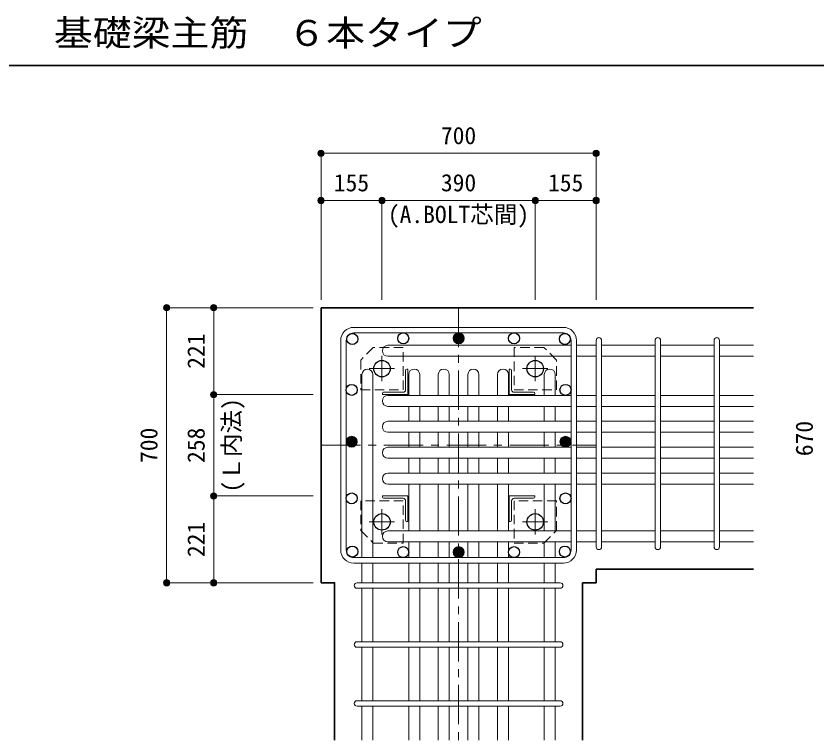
# Model space of a CAD drawing. Units: millimetres at full size, sheet at 1:20; some dimension numbers follow another scale. Extents: x -3982 to 3969, y -2797 to 2801.
# Drawn here: x -648 to 1388, y -1865 to -22 of the extents above; entities that cross this region are included whole.
import ezdxf
from ezdxf.enums import TextEntityAlignment as Align

# ---------------------------------------------------------------- set-up
doc = ezdxf.new("R2010")
doc.units = ezdxf.units.MM
doc.header["$LTSCALE"] = 20
doc.header["$PDMODE"] = 32
doc.header["$PDSIZE"] = 12
doc.linetypes.add('CHAIN1', pattern=[8, 5, -1, 1, -1])
doc.linetypes.add('DASHED1', pattern=[1.8, 1.2, -0.6])
for name, color, linetype, lineweight in [('6-1_躯体線', 2, 'Continuous', 35), ('6-2_A.Bolt_', 4, 'Continuous', 9), ('6-3_柱型主筋', 4, 'Continuous', 9), ('6-4_フープ', 7, 'Continuous', 18), ('6-5_梁主筋', 7, 'Continuous', 18), ('6-6_S.T.P.', 7, 'Continuous', 18), ('6-7_文字', 7, 'Continuous', 18), ('6-9', 4, 'DASHED1', 9), ('6-D_寸法', 4, 'Continuous', 9), ('F-0_枠', 6, 'Continuous', 40)]:
    doc.layers.add(name, color=color, linetype=linetype, lineweight=lineweight)
doc.styles.add('ＭＳ ゴシック', font='')
doc.styles.get('ＭＳ ゴシック').set_extended_font_data('MS Gothic')

msp = doc.modelspace()

# ---------------------------------------------------------------- linework, layer by layer
at = {"layer": '6-1_躯体線'}
for p, q in [((1228.29, -764.67), (128.29, -764.67)), ((128.29, -1464.67), (128.29, -764.67)), ((1228.29, -1430.17), (828.29, -1430.17)), ((828.29, -1464.67), (828.29, -1430.17)), ((793.79, -1864.67), (793.79, -1464.67)), ((828.29, -1464.67), (793.79, -1464.67))]:
    msp.add_line(p, q, dxfattribs=at)
msp.add_lwpolyline([(162.79, -1864.67), (162.79, -1464.67), (128.29, -1464.67)], dxfattribs=at)
at = {"layer": '6-2_A.Bolt_', "linetype": 'CHAIN1'}
for p, q in [((283.29, -951.87), (283.29, -887.37)), ((673.29, -951.87), (673.29, -887.37)), ((315.49, -919.67), (250.99, -919.67)), ((641.09, -919.67), (705.59, -919.67)), ((283.29, -1277.47), (283.29, -1341.97)), ((673.29, -1277.47), (673.29, -1341.97)), ((315.49, -1309.67), (250.99, -1309.67)), ((641.09, -1309.67), (705.59, -1309.67))]:
    msp.add_line(p, q, dxfattribs=at)
at = {"layer": '6-2_A.Bolt_'}
for p, q in [((343.29, -923.67), (343.29, -973.67)), ((349.29, -920.67), (346.29, -920.67)), ((349.29, -920.67), (349.29, -985.67)), ((607.29, -920.67), (610.29, -920.67)), ((607.29, -920.67), (607.29, -985.67)), ((613.29, -923.67), (613.29, -973.67)), ((284.29, -985.67), (284.29, -982.67)), ((284.29, -985.67), (349.29, -985.67)), ((287.29, -979.67), (337.29, -979.67)), ((672.29, -985.67), (607.29, -985.67)), ((669.29, -979.67), (619.29, -979.67)), ((672.29, -985.67), (672.29, -982.67)), ((284.29, -1243.67), (349.29, -1243.67)), ((284.29, -1243.67), (284.29, -1246.67)), ((287.29, -1249.67), (337.29, -1249.67)), ((343.29, -1305.67), (343.29, -1255.67)), ((349.29, -1308.67), (349.29, -1243.67)), ((672.29, -1243.67), (607.29, -1243.67)), ((607.29, -1308.67), (607.29, -1243.67)), ((613.29, -1305.67), (613.29, -1255.67)), ((669.29, -1249.67), (619.29, -1249.67)), ((672.29, -1243.67), (672.29, -1246.67)), ((349.29, -1308.67), (346.29, -1308.67)), ((607.29, -1308.67), (610.29, -1308.67))]:
    msp.add_line(p, q, dxfattribs=at)
at = {"layer": '6-2_A.Bolt_', "color": 3, "lineweight": 25}
for centre in [(283.29, -919.67), (673.29, -919.67), (283.29, -1309.67), (673.29, -1309.67)]:
    msp.add_circle(centre, 21, dxfattribs=at)
at = {"layer": '6-2_A.Bolt_'}
for centre, radius, start, end in [((346.29, -923.67), 3, 90, 180), ((610.29, -923.67), 3, 0, 90), ((337.29, -973.67), 6, 270, 0), ((619.29, -973.67), 6, 180, 270), ((287.29, -982.67), 3, 90, 180), ((669.29, -982.67), 3, 0, 90), ((287.29, -1246.67), 3, 180, 270), ((337.29, -1255.67), 6, 0, 90), ((619.29, -1255.67), 6, 90, 180), ((669.29, -1246.67), 3, 270, 0), ((346.29, -1305.67), 3, 180, 270), ((610.29, -1305.67), 3, 270, 0)]:
    msp.add_arc(centre, radius, start, end, dxfattribs=at)
at = {"layer": '6-3_柱型主筋', "color": 3, "lineweight": 25}
for centre in [(207.9, -844.28), (337.29, -842.67), (619.29, -842.67), (748.68, -844.28), (206.29, -973.67), (750.29, -973.67), (206.29, -1249.87), (750.29, -1249.87), (207.9, -1385.06), (337.29, -1386.67), (619.29, -1386.67), (748.68, -1385.06)]:
    msp.add_circle(centre, 14, dxfattribs=at)
at = {"layer": '6-3_柱型主筋'}
for centre, radius in [((478.29, -842.67), 14), ((478.29, -842.67), 12.5), ((478.29, -842.67), 11), ((478.29, -842.67), 9.5), ((478.29, -842.67), 8), ((478.29, -842.67), 6.5), ((478.29, -842.67), 5), ((478.29, -842.67), 3.5), ((478.29, -842.67), 2), ((478.29, -842.67), 0.5), ((206.29, -1105.67), 14), ((206.29, -1105.67), 12.5), ((206.29, -1105.67), 11), ((206.29, -1105.67), 9.5), ((206.29, -1105.67), 8), ((206.29, -1105.67), 6.5), ((750.29, -1105.67), 14), ((750.29, -1105.67), 12.5), ((750.29, -1105.67), 11), ((750.29, -1105.67), 9.5), ((750.29, -1105.67), 8), ((750.29, -1105.67), 6.5), ((206.29, -1105.67), 5), ((206.29, -1105.67), 3.5), ((206.29, -1105.67), 2), ((206.29, -1105.67), 0.5), ((750.29, -1105.67), 5), ((750.29, -1105.67), 3.5), ((750.29, -1105.67), 2), ((750.29, -1105.67), 0.5), ((478.29, -1386.67), 14), ((478.29, -1386.67), 12.5), ((478.29, -1386.67), 11), ((478.29, -1386.67), 9.5), ((478.29, -1386.67), 8), ((478.29, -1386.67), 6.5), ((478.29, -1386.67), 5), ((478.29, -1386.67), 3.5), ((478.29, -1386.67), 2), ((478.29, -1386.67), 0.5)]:
    msp.add_circle(centre, radius, dxfattribs=at)
at = {"layer": '6-4_フープ'}
for p, q in [((744.79, -814.67), (211.79, -814.67)), ((744.79, -828.67), (211.79, -828.67)), ((178.29, -1381.17), (178.29, -848.17)), ((192.29, -1381.17), (192.29, -848.17)), ((764.29, -1381.17), (764.29, -848.17)), ((778.29, -1381.17), (778.29, -848.17)), ((744.79, -1400.67), (211.79, -1400.67)), ((744.79, -1414.67), (211.79, -1414.67))]:
    msp.add_line(p, q, dxfattribs=at)
for centre, radius, start, end in [((211.79, -848.17), 33.5, 90, 180), ((211.79, -848.17), 19.5, 90, 180), ((744.79, -848.17), 33.5, 0, 90), ((744.79, -848.17), 19.5, 0, 90), ((211.79, -1381.17), 33.5, 180, 270), ((211.79, -1381.17), 19.5, 180, 270), ((744.79, -1381.17), 19.5, 270, 0), ((744.79, -1381.17), 33.5, 270, 0)]:
    msp.add_arc(centre, radius, start, end, dxfattribs=at)
at = {"layer": '6-5_梁主筋'}
for p, q in [((298.29, -860.31), (764.29, -860.31)), ((828.29, -860.31), (778.29, -860.31)), ((978.29, -860.31), (842.29, -860.31)), ((1128.29, -860.31), (992.29, -860.31)), ((1228.29, -860.31), (1142.29, -860.31)), ((298.29, -888.31), (764.29, -888.31)), ((828.29, -888.31), (778.29, -888.31)), ((978.29, -888.31), (842.29, -888.31)), ((1128.29, -888.31), (992.29, -888.31)), ((1228.29, -888.31), (1142.29, -888.31)), ((232.29, -934.76), (232.29, -1400.67)), ((260.29, -934.76), (260.29, -1400.67)), ((351.29, -934.67), (351.29, -987.67)), ((379.29, -934.67), (379.29, -987.67)), ((426.62, -934.67), (426.62, -987.67)), ((454.62, -934.67), (454.62, -987.67)), ((501.96, -934.67), (501.96, -987.67)), ((529.96, -934.67), (529.96, -987.67)), ((577.29, -934.67), (577.29, -987.67)), ((605.29, -934.67), (605.29, -987.67)), ((696.29, -934.67), (696.29, -987.67)), ((724.29, -934.67), (724.29, -987.67)), ((298.29, -987.67), (764.29, -987.67)), ((828.29, -987.67), (778.29, -987.67)), ((978.29, -987.67), (842.29, -987.67)), ((1128.29, -987.67), (992.29, -987.67)), ((1228.29, -987.67), (1142.29, -987.67)), ((298.29, -1015.67), (764.29, -1015.67)), ((351.29, -1015.67), (351.29, -1053.67)), ((379.29, -1015.67), (379.29, -1053.67)), ((426.62, -1015.67), (426.62, -1053.67)), ((454.62, -1015.67), (454.62, -1053.67)), ((501.96, -1015.67), (501.96, -1053.67)), ((529.96, -1015.67), (529.96, -1053.67)), ((577.29, -1015.67), (577.29, -1053.67)), ((605.29, -1015.67), (605.29, -1053.67)), ((696.29, -1015.67), (696.29, -1053.67)), ((724.29, -1015.67), (724.29, -1053.67)), ((828.29, -1015.67), (778.29, -1015.67)), ((978.29, -1015.67), (842.29, -1015.67)), ((1128.29, -1015.67), (992.29, -1015.67)), ((1228.29, -1015.67), (1142.29, -1015.67)), ((298.29, -1053.67), (764.29, -1053.67)), ((828.29, -1053.67), (778.29, -1053.67)), ((978.29, -1053.67), (842.29, -1053.67)), ((1128.29, -1053.67), (992.29, -1053.67)), ((1228.29, -1053.67), (1142.29, -1053.67)), ((298.29, -1081.67), (764.29, -1081.67)), ((351.29, -1081.67), (351.29, -1119.67)), ((379.29, -1081.67), (379.29, -1119.67)), ((426.62, -1081.67), (426.62, -1119.67)), ((454.62, -1081.67), (454.62, -1119.67)), ((501.96, -1081.67), (501.96, -1119.67)), ((529.96, -1081.67), (529.96, -1119.67)), ((577.29, -1081.67), (577.29, -1119.67)), ((605.29, -1081.67), (605.29, -1119.67)), ((696.29, -1081.67), (696.29, -1119.67)), ((724.29, -1081.67), (724.29, -1119.67)), ((828.29, -1081.67), (778.29, -1081.67)), ((978.29, -1081.67), (842.29, -1081.67)), ((1128.29, -1081.67), (992.29, -1081.67)), ((1228.29, -1081.67), (1142.29, -1081.67)), ((298.29, -1119.67), (764.29, -1119.67)), ((828.29, -1119.67), (778.29, -1119.67)), ((978.29, -1119.67), (842.29, -1119.67)), ((1128.29, -1119.67), (992.29, -1119.67)), ((1228.29, -1119.67), (1142.29, -1119.67)), ((298.29, -1147.67), (764.29, -1147.67)), ((351.29, -1147.67), (351.29, -1185.67)), ((379.29, -1147.67), (379.29, -1185.67)), ((426.62, -1147.67), (426.62, -1185.67)), ((454.62, -1147.67), (454.62, -1185.67)), ((501.96, -1147.67), (501.96, -1185.67)), ((529.96, -1147.67), (529.96, -1185.67)), ((577.29, -1147.67), (577.29, -1185.67)), ((605.29, -1147.67), (605.29, -1185.67)), ((696.29, -1147.67), (696.29, -1185.67)), ((724.29, -1147.67), (724.29, -1185.67)), ((828.29, -1147.67), (778.29, -1147.67)), ((978.29, -1147.67), (842.29, -1147.67)), ((1128.29, -1147.67), (992.29, -1147.67)), ((1228.29, -1147.67), (1142.29, -1147.67)), ((298.29, -1185.67), (764.29, -1185.67)), ((828.29, -1185.67), (778.29, -1185.67)), ((978.29, -1185.67), (842.29, -1185.67)), ((1128.29, -1185.67), (992.29, -1185.67)), ((1228.29, -1185.67), (1142.29, -1185.67)), ((298.29, -1213.67), (764.29, -1213.67)), ((351.29, -1213.67), (351.29, -1332.67)), ((379.29, -1213.67), (379.29, -1332.67)), ((426.62, -1213.67), (426.62, -1332.67)), ((454.62, -1213.67), (454.62, -1332.67)), ((501.96, -1213.67), (501.96, -1332.67)), ((529.96, -1213.67), (529.96, -1332.67)), ((577.29, -1213.67), (577.29, -1332.67)), ((605.29, -1213.67), (605.29, -1332.67)), ((696.29, -1213.67), (696.29, -1332.67)), ((724.29, -1213.67), (724.29, -1332.67)), ((828.29, -1213.67), (778.29, -1213.67)), ((978.29, -1213.67), (842.29, -1213.67)), ((1128.29, -1213.67), (992.29, -1213.67)), ((1228.29, -1213.67), (1142.29, -1213.67)), ((298.29, -1332.67), (764.29, -1332.67)), ((828.29, -1332.67), (778.29, -1332.67)), ((978.29, -1332.67), (842.29, -1332.67)), ((1128.29, -1332.67), (992.29, -1332.67)), ((1228.29, -1332.67), (1142.29, -1332.67)), ((298.29, -1360.67), (764.29, -1360.67)), ((351.29, -1360.67), (351.29, -1400.67)), ((379.29, -1360.67), (379.29, -1400.67)), ((426.62, -1360.67), (426.62, -1400.67)), ((454.62, -1360.67), (454.62, -1400.67)), ((501.96, -1360.67), (501.96, -1400.67)), ((529.96, -1360.67), (529.96, -1400.67)), ((577.29, -1360.67), (577.29, -1400.67)), ((605.29, -1360.67), (605.29, -1400.67)), ((696.29, -1360.67), (696.29, -1400.67)), ((724.29, -1360.67), (724.29, -1400.67)), ((828.29, -1360.67), (778.29, -1360.67)), ((978.29, -1360.67), (842.29, -1360.67)), ((1128.29, -1360.67), (992.29, -1360.67)), ((1228.29, -1360.67), (1142.29, -1360.67)), ((232.29, -1414.67), (232.29, -1464.67)), ((260.29, -1414.67), (260.29, -1464.67)), ((351.29, -1414.67), (351.29, -1464.67)), ((379.29, -1414.67), (379.29, -1464.67)), ((426.62, -1414.67), (426.62, -1464.67)), ((454.62, -1414.67), (454.62, -1464.67)), ((501.96, -1414.67), (501.96, -1464.67)), ((529.96, -1414.67), (529.96, -1464.67)), ((577.29, -1414.67), (577.29, -1464.67)), ((605.29, -1414.67), (605.29, -1464.67)), ((696.29, -1414.67), (696.29, -1464.67)), ((724.29, -1414.67), (724.29, -1464.67)), ((232.29, -1478.67), (232.29, -1614.67)), ((260.29, -1478.67), (260.29, -1614.67)), ((351.29, -1478.67), (351.29, -1614.67)), ((379.29, -1478.67), (379.29, -1614.67)), ((426.62, -1478.67), (426.62, -1614.67)), ((454.62, -1478.67), (454.62, -1614.67)), ((501.96, -1478.67), (501.96, -1614.67)), ((529.96, -1478.67), (529.96, -1614.67)), ((577.29, -1478.67), (577.29, -1614.67)), ((605.29, -1478.67), (605.29, -1614.67)), ((696.29, -1478.67), (696.29, -1614.67)), ((724.29, -1478.67), (724.29, -1614.67)), ((232.29, -1628.67), (232.29, -1764.67)), ((260.29, -1628.67), (260.29, -1764.67)), ((351.29, -1628.67), (351.29, -1764.67)), ((379.29, -1628.67), (379.29, -1764.67)), ((426.62, -1628.67), (426.62, -1764.67)), ((454.62, -1628.67), (454.62, -1764.67)), ((501.96, -1628.67), (501.96, -1764.67)), ((529.96, -1628.67), (529.96, -1764.67)), ((577.29, -1628.67), (577.29, -1764.67)), ((605.29, -1628.67), (605.29, -1764.67)), ((696.29, -1628.67), (696.29, -1764.67)), ((724.29, -1628.67), (724.29, -1764.67)), ((232.29, -1778.67), (232.29, -1864.67)), ((260.29, -1778.67), (260.29, -1864.67)), ((351.29, -1778.67), (351.29, -1864.67)), ((379.29, -1778.67), (379.29, -1864.67)), ((426.62, -1778.67), (426.62, -1864.67)), ((454.62, -1778.67), (454.62, -1864.67)), ((501.96, -1778.67), (501.96, -1864.67)), ((529.96, -1778.67), (529.96, -1864.67)), ((577.29, -1778.67), (577.29, -1864.67)), ((605.29, -1778.67), (605.29, -1864.67)), ((696.29, -1778.67), (696.29, -1864.67)), ((724.29, -1778.67), (724.29, -1864.67))]:
    msp.add_line(p, q, dxfattribs=at)
for centre, start, end in [((298.29, -874.31), 90, 180), ((298.29, -874.31), 180, 270), ((246.29, -934.76), 90, 180), ((246.29, -934.76), 0, 90), ((365.29, -934.67), 90, 180), ((365.29, -934.67), 0, 90), ((440.62, -934.67), 90, 180), ((440.62, -934.67), 0, 90), ((515.96, -934.67), 90, 180), ((515.96, -934.67), 0, 90), ((591.29, -934.67), 90, 180), ((591.29, -934.67), 0, 90), ((710.29, -934.67), 90, 180), ((710.29, -934.67), 0, 90), ((298.29, -1001.67), 90, 180), ((298.29, -1001.67), 180, 270), ((298.29, -1067.67), 90, 180), ((298.29, -1067.67), 180, 270), ((298.29, -1133.67), 90, 180), ((298.29, -1133.67), 180, 270), ((298.29, -1199.67), 90, 180), ((298.29, -1199.67), 180, 270), ((298.29, -1346.67), 90, 180), ((298.29, -1346.67), 180, 270)]:
    msp.add_arc(centre, 14, start, end, dxfattribs=at)
at = {"layer": '6-6_S.T.P.'}
for p, q in [((828.29, -1373.17), (828.29, -847.81)), ((828.29, -1373.17), (828.29, -848.2)), ((828.29, -1373.17), (828.29, -848.2)), ((828.29, -1373.17), (828.29, -848.2)), ((842.29, -1373.17), (842.29, -847.81)), ((842.29, -1373.17), (842.29, -848.2)), ((842.29, -1373.17), (842.29, -848.2)), ((842.29, -1373.17), (842.29, -848.2)), ((978.29, -1373.17), (978.29, -847.81)), ((992.29, -1373.17), (992.29, -847.81)), ((1128.29, -1373.17), (1128.29, -847.81)), ((1142.29, -1373.17), (1142.29, -847.81)), ((219.79, -1464.67), (736.4, -1464.67)), ((219.79, -1478.67), (736.4, -1478.67)), ((219.79, -1614.67), (736.4, -1614.67)), ((219.79, -1628.67), (736.4, -1628.67)), ((219.79, -1764.67), (736.4, -1764.67)), ((219.79, -1778.67), (736.4, -1778.67))]:
    msp.add_line(p, q, dxfattribs=at)
for centre, start, end in [((835.29, -847.81), 0, 180), ((835.29, -847.81), 0, 180), ((835.29, -847.81), 0, 180), ((835.29, -847.81), 0, 180), ((985.29, -847.81), 0, 180), ((1135.29, -847.81), 0, 180), ((835.29, -1373.17), 180, 0), ((835.29, -1373.17), 180, 0), ((835.29, -1373.17), 180, 0), ((835.29, -1373.17), 180, 0), ((985.29, -1373.17), 180, 0), ((1135.29, -1373.17), 180, 0), ((219.79, -1471.67), 90, 270), ((219.79, -1471.67), 90, 270), ((219.79, -1471.67), 90, 270), ((219.79, -1471.67), 90, 270), ((736.79, -1471.67), 270, 90), ((736.79, -1471.67), 270, 90), ((736.79, -1471.67), 270, 90), ((736.79, -1471.67), 270, 90), ((219.79, -1621.67), 90, 270), ((736.79, -1621.67), 270, 90), ((219.79, -1771.67), 90, 270), ((736.79, -1771.67), 270, 90)]:
    msp.add_arc(centre, 7, start, end, dxfattribs=at)
at = {"layer": '6-9'}
for points in [[(229.29, -973.67), (337.29, -973.67), (337.29, -865.67), (261.29, -865.67), (229.29, -897.67)], [(695.29, -865.67), (619.29, -865.67), (619.29, -973.67), (727.29, -973.67), (727.29, -897.67)], [(337.29, -1363.67), (337.29, -1255.67), (229.29, -1255.67), (229.29, -1331.67), (261.29, -1363.67)], [(727.29, -1255.67), (619.29, -1255.67), (619.29, -1363.67), (695.29, -1363.67), (727.29, -1331.67)]]:
    msp.add_lwpolyline(points, close=True, dxfattribs=at)
at = {"layer": '6-D_寸法'}
for p, q in [((128.29, -371.65), (828.29, -371.65)), ((828.29, -371.65), (828.29, -491.65)), ((283.29, -491.65), (283.29, -744.67)), ((673.29, -491.65), (673.29, -744.67)), ((673.29, -491.65), (828.29, -491.65)), ((828.29, -491.65), (828.29, -744.67)), ((-264.74, -764.67), (-144.74, -764.67)), ((-264.74, -764.67), (-264.74, -1464.67)), ((-144.74, -764.67), (108.29, -764.67)), ((-144.74, -764.67), (-144.74, -985.67)), ((-144.74, -985.67), (108.29, -985.67)), ((-144.74, -985.67), (-144.74, -1243.67)), ((-144.74, -1243.67), (108.29, -1243.67)), ((-144.74, -1243.67), (-144.74, -1464.67))]:
    msp.add_line(p, q, dxfattribs=at)
at = {"layer": '6-D_寸法', "linetype": 'CHAIN1'}
for p, q in [((478.29, -764.67), (478.29, -1864.67)), ((128.29, -1114.67), (828.29, -1114.67))]:
    msp.add_line(p, q, dxfattribs=at)
at = {"layer": '6-D_寸法'}
for points in [[(128.29, -371.65), (128.29, -491.65), (128.29, -744.67)], [(128.29, -491.65), (283.29, -491.65), (673.29, -491.65)], [(-264.74, -1464.67), (-144.74, -1464.67), (108.29, -1464.67)]]:
    msp.add_lwpolyline(points, dxfattribs=at)
for centre, radius in [((128.29, -371.65), 8), ((128.29, -371.65), 7.2), ((128.29, -371.65), 6.4), ((128.29, -371.65), 5.6), ((828.29, -371.65), 8), ((828.29, -371.65), 7.2), ((828.29, -371.65), 6.4), ((828.29, -371.65), 5.6), ((128.29, -371.65), 4.8), ((128.29, -371.65), 4), ((128.29, -371.65), 3.2), ((128.29, -371.65), 2.4), ((128.29, -371.65), 1.6), ((128.29, -371.65), 0.8), ((828.29, -371.65), 4.8), ((828.29, -371.65), 4), ((828.29, -371.65), 3.2), ((828.29, -371.65), 2.4), ((828.29, -371.65), 1.6), ((828.29, -371.65), 0.8), ((128.29, -491.65), 8), ((128.29, -491.65), 7.2), ((128.29, -491.65), 6.4), ((128.29, -491.65), 5.6), ((128.29, -491.65), 4.8), ((128.29, -491.65), 4), ((128.29, -491.65), 3.2), ((283.29, -491.65), 8), ((283.29, -491.65), 7.2), ((283.29, -491.65), 6.4), ((283.29, -491.65), 5.6), ((283.29, -491.65), 4.8), ((283.29, -491.65), 4), ((283.29, -491.65), 3.2), ((673.29, -491.65), 8), ((673.29, -491.65), 7.2), ((673.29, -491.65), 6.4), ((673.29, -491.65), 5.6), ((673.29, -491.65), 4.8), ((673.29, -491.65), 4), ((673.29, -491.65), 3.2), ((828.29, -491.65), 8), ((828.29, -491.65), 7.2), ((828.29, -491.65), 6.4), ((828.29, -491.65), 5.6), ((828.29, -491.65), 4.8), ((828.29, -491.65), 4), ((828.29, -491.65), 3.2), ((128.29, -491.65), 2.4), ((128.29, -491.65), 1.6), ((128.29, -491.65), 0.8), ((283.29, -491.65), 2.4), ((283.29, -491.65), 1.6), ((283.29, -491.65), 0.8), ((673.29, -491.65), 2.4), ((673.29, -491.65), 1.6), ((673.29, -491.65), 0.8), ((828.29, -491.65), 2.4), ((828.29, -491.65), 1.6), ((828.29, -491.65), 0.8), ((-264.74, -764.67), 8), ((-264.74, -764.67), 7.2), ((-264.74, -764.67), 6.4), ((-264.74, -764.67), 5.6), ((-264.74, -764.67), 4.8), ((-264.74, -764.67), 4), ((-264.74, -764.67), 3.2), ((-264.74, -764.67), 2.4), ((-264.74, -764.67), 1.6), ((-264.74, -764.67), 0.8), ((-144.74, -764.67), 8), ((-144.74, -764.67), 7.2), ((-144.74, -764.67), 6.4), ((-144.74, -764.67), 5.6), ((-144.74, -764.67), 4.8), ((-144.74, -764.67), 4), ((-144.74, -764.67), 3.2), ((-144.74, -764.67), 2.4), ((-144.74, -764.67), 1.6), ((-144.74, -764.67), 0.8), ((-144.74, -985.67), 8), ((-144.74, -985.67), 7.2), ((-144.74, -985.67), 6.4), ((-144.74, -985.67), 5.6), ((-144.74, -985.67), 4.8), ((-144.74, -985.67), 4), ((-144.74, -985.67), 3.2), ((-144.74, -985.67), 2.4), ((-144.74, -985.67), 1.6), ((-144.74, -985.67), 0.8), ((-144.74, -1243.67), 8), ((-144.74, -1243.67), 7.2), ((-144.74, -1243.67), 6.4), ((-144.74, -1243.67), 5.6), ((-144.74, -1243.67), 4.8), ((-144.74, -1243.67), 4), ((-144.74, -1243.67), 3.2), ((-144.74, -1243.67), 2.4), ((-144.74, -1243.67), 1.6), ((-144.74, -1243.67), 0.8), ((-264.74, -1464.67), 8), ((-264.74, -1464.67), 7.2), ((-264.74, -1464.67), 6.4), ((-264.74, -1464.67), 5.6), ((-264.74, -1464.67), 4.8), ((-264.74, -1464.67), 4), ((-264.74, -1464.67), 3.2), ((-264.74, -1464.67), 2.4), ((-264.74, -1464.67), 1.6), ((-264.74, -1464.67), 0.8), ((-144.74, -1464.67), 8), ((-144.74, -1464.67), 7.2), ((-144.74, -1464.67), 6.4), ((-144.74, -1464.67), 5.6), ((-144.74, -1464.67), 4.8), ((-144.74, -1464.67), 4), ((-144.74, -1464.67), 3.2), ((-144.74, -1464.67), 2.4), ((-144.74, -1464.67), 1.6), ((-144.74, -1464.67), 0.8)]:
    msp.add_circle(centre, radius, dxfattribs=at)
at = {"layer": '6-D_寸法', "color": 7}
for p in [(128.29, -371.65), (828.29, -371.65), (128.29, -491.65), (283.29, -491.65), (673.29, -491.65), (828.29, -491.65), (-264.74, -764.67), (-144.74, -764.67), (-144.74, -985.67), (-144.74, -1243.67), (-264.74, -1464.67), (-144.74, -1464.67)]:
    msp.add_point(p, dxfattribs=at)
at = {"layer": 'F-0_枠', "color": 2, "lineweight": 35}
msp.add_line((-3981.92, -148.03), (2482.4, -148.03), dxfattribs=at)

# ---------------------------------------------------------------- texts
at = {"layer": '6-7_文字', "color": 2, "style": 'ＭＳ ゴシック', "width": 1.1}
msp.add_text('\u3000\u3000基礎梁主筋\u3000６本タイプ', height=65.98, dxfattribs=at).set_placement((-749.76, -118.03), align=Align.BOTTOM_LEFT)
at = {"layer": '6-D_寸法', "style": 'ＭＳ ゴシック'}
for s, p in [('700', (433.29, -361.65)), ('155', (160.79, -481.65)), ('390', (433.29, -481.65)), ('155', (705.79, -481.65)), ('(A.BOLT芯間)', (298.29, -562.38))]:
    msp.add_text(s, height=43.99, dxfattribs=at).set_placement(p, align=Align.BOTTOM_LEFT)
for s, p in [('221', (-154.74, -920.17)), ('(Ｌ内法)', (-64.52, -1234.67)), ('670', (1392.96, -1142.42)), ('700', (-274.74, -1159.67)), ('258', (-154.74, -1159.67)), ('221', (-154.74, -1399.17))]:
    msp.add_text(s, height=43.99, rotation=90, dxfattribs=at).set_placement(p, align=Align.BOTTOM_LEFT)

doc.saveas('drawing.dxf')
